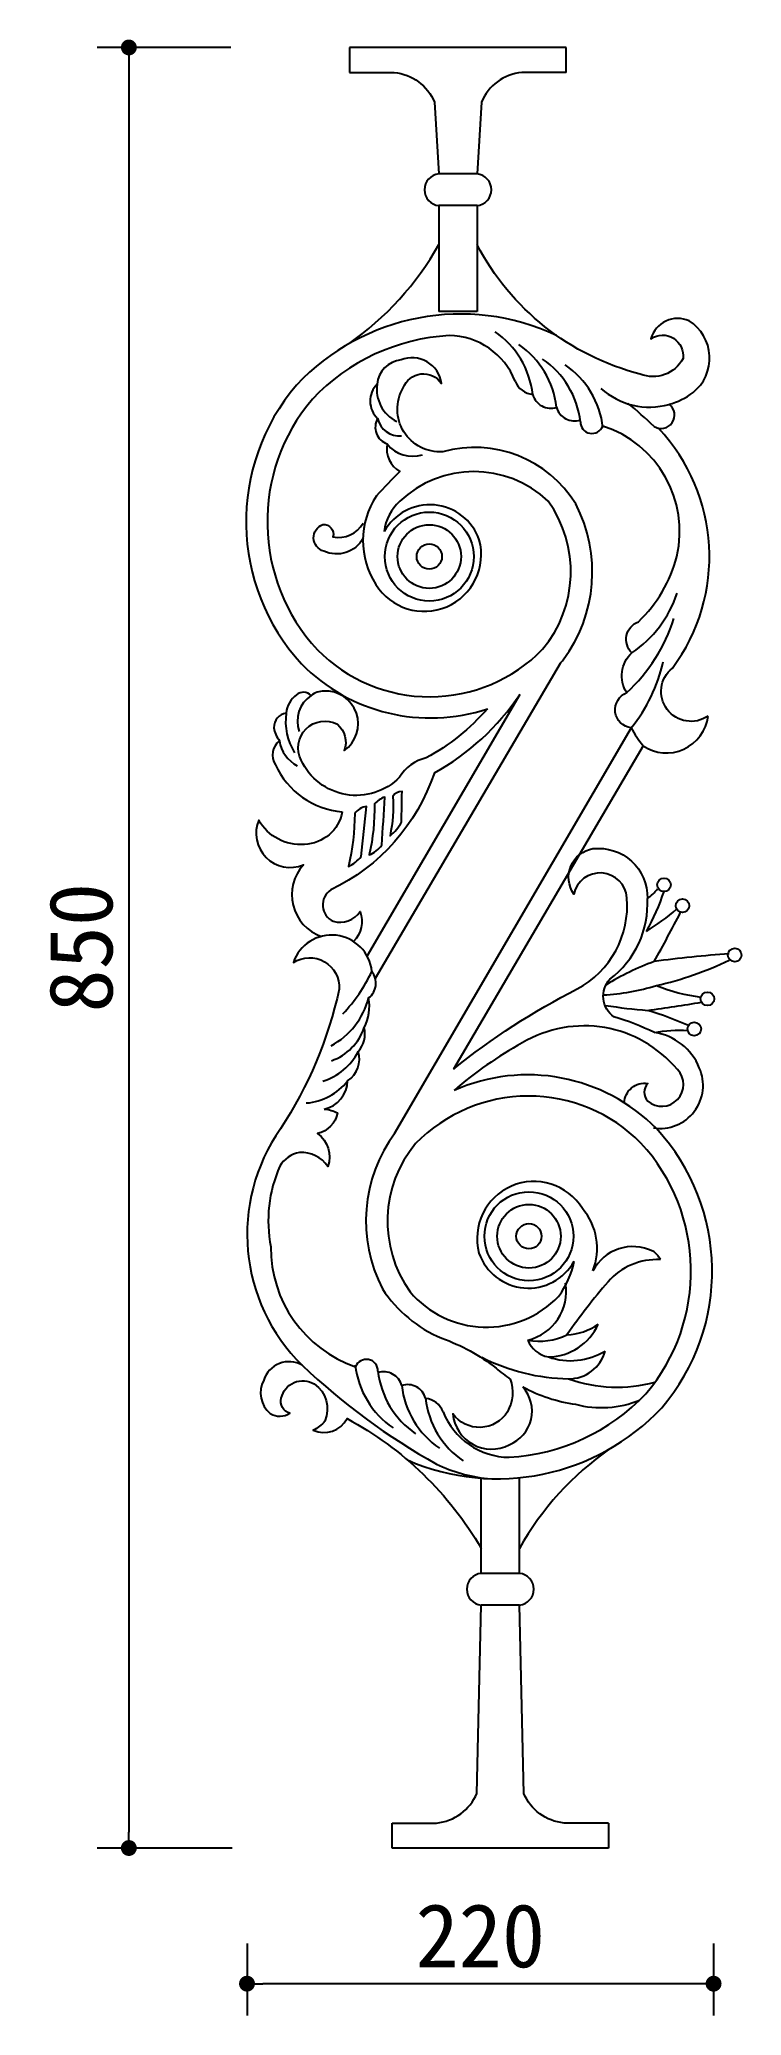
# Model space of a CAD drawing. Extents: x 1424 to 1756, y 110 to 1042.
import ezdxf

# ---------------------------------------------------------------- set-up
doc = ezdxf.new("R2010")
doc.units = 0
doc.header["$LTSCALE"] = 0.85
doc.header["$MEASUREMENT"] = 0
doc.header["$PDMODE"] = 3
doc.header["$PDSIZE"] = 15
doc.layers.get('0').update_dxf_attribs({"color": 3, "linetype": 'CONTINUOUS'})
doc.layers.get('DEFPOINTS').update_dxf_attribs({"linetype": 'CONTINUOUS'})
doc.layers.add('3', color=3, linetype='CONTINUOUS')
doc.layers.add('4', color=4, linetype='CONTINUOUS')
doc.styles.add('HZ', font='')
doc.styles.get("Standard").update_dxf_attribs({"font": 'ISOCP'})
doc.styles.get('HZ').set_extended_font_data('仿宋_GB2312')
doc.dimstyles.new('ISO-25_WS', dxfattribs={"dimscale": 10, "dimtxt": 2.5, "dimasz": 2.5, "dimexe": 1.25, "dimexo": 0.625, "dimtad": 1, "dimdec": 4, "dimtxsty": 'STANDARD', "dimcen": 2.5, "dimazin": 3, "dimtfac": 1, "dimtdec": 4, "dimtmove": 0, "dimatfit": 3, "dimtolj": 1, "dimtzin": 0})

# ---------------------------------------------------------------- blocks, each defined once
blk = doc.blocks.new('_DOT')
at = {"color": 0, "linetype": 'BYBLOCK'}
blk.add_line((-0.5, 0), (-1, 0), dxfattribs=at)
at = {"color": 0, "linetype": 'BYBLOCK', "const_width": 0.5}
blk.add_lwpolyline([(-0.25, 0, 1), (0.25, 0, 1)], format="xyb", close=True, dxfattribs=at)
blk = doc.blocks.new('*D2')
at = {"color": 0, "linetype": 'BYBLOCK'}
for p, q in [((39582.72, -37074.99), (39519.58, -37074.99)), ((39534.58, -37082.49), (39534.58, -37917.49)), ((39583.31, -37924.99), (39519.58, -37924.99))]:
    blk.add_line(p, q, dxfattribs=at)
at = {"layer": 'DEFPOINTS', "color": 0, "linetype": 'BYBLOCK'}
for p in [(39597.72, -37074.99), (39534.58, -37924.99), (39598.31, -37924.99)]:
    blk.add_point(p, dxfattribs=at)
at = {"color": 0, "linetype": 'BYBLOCK', "xscale": 7.5, "yscale": 7.5, "zscale": 7.5}
for p, rotation in [((39534.58, -37074.99), 90), ((39534.58, -37924.99), 270)]:
    blk.add_blockref('_DOT', p, dxfattribs=dict(at, rotation=rotation))
at = {"color": 0, "linetype": 'BYBLOCK', "insert": (39512.08, -37499.99), "char_height": 30, "attachment_point": 5, "rotation": 90, "style": 'HZ'}
blk.add_mtext('\\A1;850', dxfattribs=at)
blk = doc.blocks.new('DOT')
at = {"color": 0, "linetype": 'BYBLOCK'}
blk.add_line((-0.35, 0), (-1, 0), dxfattribs=at)
at = {"color": 0, "linetype": 'BYBLOCK', "const_width": 0.35}
blk.add_lwpolyline([(-0.175, 0, 1), (0.175, 0, 1)], format="xyb", close=True, dxfattribs=at)
blk = doc.blocks.new('*D3')
at = {"color": 0, "linetype": 'BYBLOCK'}
for p, q in [((39590.36, -37970.14), (39590.36, -38004.04)), ((39810.63, -37970.14), (39810.63, -38004.04)), ((39803.13, -37989.04), (39597.86, -37989.04))]:
    blk.add_line(p, q, dxfattribs=at)
at = {"layer": 'DEFPOINTS', "color": 0, "linetype": 'BYBLOCK'}
for p in [(39590.36, -37955.14), (39810.63, -37955.14), (39590.36, -37989.04)]:
    blk.add_point(p, dxfattribs=at)
at = {"color": 0, "linetype": 'BYBLOCK', "xscale": 7.5, "yscale": 7.5, "zscale": 7.5, "rotation": 180}
blk.add_blockref('_DOT', (39590.36, -37989.04), dxfattribs=at)
at = {"color": 0, "linetype": 'BYBLOCK', "xscale": 7.5, "yscale": 7.5, "zscale": 7.5}
blk.add_blockref('_DOT', (39810.63, -37989.04), dxfattribs=at)
at = {"color": 0, "linetype": 'BYBLOCK', "insert": (39700.49, -37966.54), "char_height": 30, "attachment_point": 5, "style": 'HZ'}
blk.add_mtext('\\A1;220', dxfattribs=at)

msp = doc.modelspace()

# ---------------------------------------------------------------- linework, layer by layer
at = {"layer": '3'}
for points in [[(1585.86, 662.1, 0.001805), (1587.23, 684.84, 0.105258), (1582.36, 681.67, -0.057596), (1579.93, 657.5, 0.125613)], [(1595.13, 673.03, 0.002864), (1595.38, 687.39, 0.26573), (1591, 685.14, -0.075257), (1589.71, 666.59, 0.111949)], [(1576.08, 656.8, 0.001732), (1578.67, 680.4, 0.214169), (1573.07, 677, -0.055664), (1570.06, 652.04, 0.122846)]]:
    msp.add_lwpolyline(points, format="xyb", close=True, dxfattribs=at)
for points in [[(1714.52, 573.63, 0.042889), (1695.45, 581.06, -0.451967), (1693.53, 598.84, 0.249831), (1711.22, 637.01)], [(1548.24, 416.59, 0.062261), (1611.68, 369.9, 0.08643), (1635.75, 363.11, 0.08643)]]:
    msp.add_lwpolyline(points, format="xyb", dxfattribs=at)
for centre, radius in [((1608.27, 798.36), 21), ((1608.27, 798.36), 15), ((1608.27, 798.36), 5.96), ((1655.31, 477.49), 21), ((1655.31, 477.49), 15), ((1655.31, 477.49), 5.96)]:
    msp.add_circle(centre, radius, dxfattribs=at)
for centre, radius, start, end in [((1615.91, 870.23), 41.44, 6.42278, 55.65986), ((1627.15, 864.19), 41.44, 6.42278, 55.65986), ((1638.39, 857.36), 41.44, 6.42278, 55.65986), ((1649.06, 854.58), 41.44, 6.42278, 55.65986), ((1600.53, 877.42), 17.1, 172.29194, 243.59204), ((1712.17, 902.88), 33.96, 227.7052, 285.88952), ((1573.12, 712.54), 204.04, 46.18597, 50.79717), ((1594.3, 865.96), 10.7, 192.65034, 274.81945), ((1600.28, 860.77), 15.08, 217.90194, 288.41873), ((1674.31, 797.42), 53.44, 303.59037, 342.2612), ((1646.16, 793.94), 81.47, 312.75016, 342.25697), ((1644.89, 764.99), 75.53, 321.0321, 347.54938), ((1560.66, 720.6), 14.69, 123.95155, 199.36466), ((1568.21, 720.44), 27.79, 171.57786, 212.07916), ((1553.62, 714), 16.32, 189.10282, 241.91968), ((1752.51, 743.53), 55.4, 208.03872, 218.50685), ((1757.51, 489.52), 125.29, 110.09233, 121.71469), ((1509.81, 636.5), 79.02, 316.87453, 334.50037), ((1544.8, 599.08), 35.99, 298.40869, 345.38768), ((1685.09, 693.89), 102.6, 273.0118, 287.2221), ((1729.37, 822.36), 238.91, 260.87166, 265.70762), ((1554, 583.74), 24.73, 289.06281, 341.67953), ((1549.13, 578.15), 28.9, 287.93753, 332.21872), ((1548.32, 567.26), 26.92, 274.0082, 322.62461), ((1649.45, 451.31), 23.43, 283.1429, 9.87246), ((1660.34, 456.87), 28.91, 258.90213, 296.51794), ((1675.73, 504.92), 94.73, 243.18583, 268.98622), ((1666.68, 433.1), 12.76, 201.13688, 260.14647), ((1614.52, 421.26), 41.44, 186.42278, 235.65986), ((1625.19, 418.49), 41.44, 186.42278, 235.65986), ((1636.43, 411.65), 41.44, 186.42278, 235.65986), ((1647.67, 405.62), 41.44, 186.42278, 235.65986)]:
    msp.add_arc(centre, radius, start, end, dxfattribs=at)
at = {"layer": '4'}
for p, q in [((1672.92, 1038.69), (1570.66, 1038.69)), ((1570.66, 1038.69), (1570.66, 1026.89)), ((1672.92, 1026.89), (1672.92, 1038.69)), ((1630.79, 979.03), (1612.79, 979.03)), ((1630.79, 964.03), (1612.79, 964.03)), ((1612.79, 964.03), (1612.79, 914.03)), ((1630.79, 964.03), (1630.79, 914.03)), ((1630.79, 914.03), (1612.79, 914.03)), ((1670, 747.95), (1582.77, 599.23)), ((1650.93, 733.25), (1578.87, 609.82)), ((1703.61, 717.49), (1591.71, 525.81)), ((1709.16, 709.04), (1619.61, 556.35)), ((1632.79, 318.36), (1632.79, 363.28)), ((1650.79, 318.36), (1650.79, 363.51)), ((1650.79, 318.36), (1632.79, 318.36)), ((1650.79, 303.36), (1632.79, 303.36)), ((1590.66, 188.69), (1590.66, 200.49)), ((1692.92, 200.49), (1692.92, 188.69)), ((1692.92, 188.69), (1590.66, 188.69))]:
    msp.add_line(p, q, dxfattribs=at)
for points in [[(1570.66, 1026.89), (1591.71, 1026.89, -0.273026), (1610.71, 1012.89), (1612.79, 979.03)], [(1672.92, 1026.89), (1651.87, 1026.89, 0.273026), (1632.87, 1012.89), (1630.79, 979.03)], [(1721.47, 870.23, 0.098003), (1732.78, 875.8, 0.516327), (1730.92, 909.63, 0.458839), (1712.91, 901.21, -0.646004), (1728.05, 891.84, -0.383568), (1707.85, 884.48, -0.212867), (1630.79, 945.7)], [(1668.31, 902.76, 0.324359), (1545.6, 879.35, 0.379643), (1547.97, 747.67, 0.285708), (1635.66, 726.48, 0.285708)], [(1617.6, 902.69, 0.191292), (1553.06, 872.68, 0.379311), (1555.41, 754.36, 0.419367), (1661.77, 754.58, 0.341571), (1664.39, 824.56, 0.398772), (1594.29, 824.44, 0.181626), (1586.96, 810.19)], [(1670, 747.95, 0.006437), (1671.51, 749.55, 0.286217), (1677.4, 823.22, 0.334053), (1614.63, 847.83, -0.601175), (1595.93, 878, -0.608535), (1614.01, 880.1, 0.486001), (1594.95, 891.2, 0.365234), (1583.59, 879.71, 0.421899), (1583.86, 863.61, 0.46682), (1588.38, 851.51, 0.326974), (1594.42, 838.53, 0.014981), (1583.3, 826.96, 0.298268), (1583.05, 785.19, 0.862503), (1631.85, 806.3, 0.645993), (1586.96, 810.19)], [(1703.61, 717.49, -0.775294), (1701.46, 734.12, -0.362025), (1703.88, 752.91, -0.546234), (1707, 767.6, 0.139613), (1725.12, 798.44, 0.391225), (1690.14, 859.99, 0.350211)], [(1739.87, 723.06, -0.966299), (1723.03, 745.68, 0.363398), (1716.54, 858.91, 0.363398)], [(1577.05, 807.01, -0.394702), (1558.41, 800.92, -0.726219), (1558.03, 813.5, -0.541696), (1562.76, 807.62, 0.317264), (1577.08, 814.07)], [(1635.66, 726.48, -0.086866), (1606.79, 703.3, 0.211226), (1594.24, 694.18, -0.52308), (1547.76, 702.18, -0.73077), (1564.85, 719.25, -0.31239), (1568.14, 706.77, 0.749306), (1558.44, 734.89, 0.146428), (1552.46, 732.79, 0.385234), (1545.56, 733.11, 0.208254), (1540.71, 724.51, 0.373362), (1534.88, 717.54, 0.122117), (1537.51, 711.41, 0.386038), (1535.59, 700.09, 0.270549), (1567.2, 677.85)], [(1610.65, 696.29, -0.203557), (1561.78, 640.99, 0.592812), (1562.92, 626.17, 0.322744), (1575.59, 630.86, -0.290229), (1572.53, 616.63, -0.360108)], [(1567.2, 677.85, -0.348861), (1549.29, 662.5, -0.295383), (1527.76, 673.94, 0.674172), (1548.83, 652.89, 0.529267), (1557.15, 619, 0.36983)], [(1619.61, 556.35, -0.052094), (1678.1, 594.23, 0.298691), (1701.55, 637.31, 0.862086), (1676.5, 639.06, -0.550909), (1685.53, 660.47, -0.454298), (1711.22, 637.01)], [(1558.67, 537.5, 0.346428), (1569.71, 550.92, 0.33896), (1574.7, 564.68, 0.252083), (1577.48, 575.96, 0.168686), (1579.62, 590, 0.420101), (1581.13, 602.48, 0.810094), (1544.08, 606.66, -0.618836), (1565.72, 594.13, -0.090471), (1537.97, 528.17, 0.366783), (1548.24, 416.59, 0.478732), (1530.07, 409.58, 0.353622), (1533.21, 393.81, 0.282637), (1542.48, 393.96, -0.420463), (1538.4, 401.09, -0.513105), (1553.94, 407.79, -0.356075), (1558.98, 390.27, -0.099253), (1553.48, 385.92, 0.399978), (1569.43, 391.44, -0.137687), (1632.79, 330.15)], [(1700.33, 540.5, -0.452858), (1711.36, 549.59, 0.387648), (1711.36, 541.31, 0.953564), (1725.39, 556.15, 0.36947), (1652.07, 568.73, 0.054047), (1619.93, 546.26)], [(1714.12, 528.61, 0.593703), (1735.73, 557.01, 0.268269), (1714.52, 573.63, -0.059488), (1730.24, 574.67)], [(1645.98, 373.16, 0.191292), (1710.52, 403.16, 0.379311), (1708.17, 521.49, 0.419367), (1601.81, 521.27, 0.341571), (1599.19, 451.29, 0.444939), (1669.29, 449.1, 0.110024), (1676.62, 465.66)], [(1558.67, 537.5, -0.097243), (1564.94, 535.77, -0.295515), (1555.54, 526.01, -0.332625), (1560.41, 510.46, 0.257119), (1546.97, 517.05, 0.215739), (1537.72, 510.56, 0.154793), (1533.44, 472.52, 0.322036), (1573.44, 415.86)], [(1592.07, 526.3, 0.286217), (1586.18, 452.62, 0.14806), (1614.11, 429.33, -0.086398), (1639.84, 415.15, 0.028882), (1646.47, 410.06, 0.028882)], [(1673.25, 431, 0.153774), (1687.98, 436.05)], [(1646.47, 410.06, -0.2207), (1645.12, 394.62, -0.531856), (1619.4, 393.6, 0.530911), (1645.93, 379.02, 0.517939), (1652.47, 406.39, 0.517939)], [(1652.47, 406.39, 0.091167), (1677.33, 398.2, 0.165697), (1707.56, 400.17)], [(1590.66, 200.49), (1611.71, 200.49, 0.273026), (1630.71, 214.49), (1632.79, 303.36)], [(1692.92, 200.49), (1671.87, 200.49, -0.273026), (1652.87, 214.49), (1650.79, 303.36)]]:
    msp.add_lwpolyline(points, format="xyb", dxfattribs=at)
for centre in [(1719.07, 643.4), (1727.81, 633.55), (1752.44, 610.25), (1739.57, 589.58), (1733.37, 575.36)]:
    msp.add_circle(centre, 3.21, dxfattribs=at)
for centre, radius, start, end in [((1613.53, 971.53), 7.54, 95.63359, 264.36641), ((1630.05, 971.53), 7.54, 275.63359, 84.36641), ((1488.71, 1015.49), 142.36, 304.92006, 330.64294), ((1617.29, 868.86), 33.83, 21.40411, 89.4905), ((1658.17, 884.88), 10.08, 201.40411, 263.85041), ((1665.58, 877.2), 8.81, 195.38404, 288.15301), ((1676.82, 871.17), 8.81, 195.38404, 288.15301), ((1717.75, 865.12), 6.32, 237.79495, 53.93087), ((1685.03, 861.92), 5.46, 179.16919, 339.33167), ((1555.01, 797.35), 115.37, 298.83247, 326.24516), ((1720.22, 725.44), 19.79, 236.00816, 353.09729), ((1625.22, 670.59), 98.65, 330.09921, 342.10908), ((1702.47, 651.15), 16.63, 301.76206, 324.34753), ((1650.05, 718.96), 114.88, 301.8862, 310.74917), ((1022.29, 992.96), 792.42, 330.86696, 332.77657), ((1792.76, 25.12), 587.3, 94.18962, 97.661), ((1682.7, 745.07), 152.73, 282.38489, 296.079), ((1588.79, 1463.18), 887.59, 277.94587, 279.59739), ((1746.84, 672.84), 83.1, 247.81695, 262.83146), ((1641.31, 366.01), 229.12, 67.0365, 72.1652), ((1654.74, 468.31), 85.38, 44.52647, 114.02844), ((1642.58, 461), 99.23, 319.45343, 42.60913), ((1657.69, 476.48), 26.88, 31.83606, 194.94755), ((1658.32, 471.76), 29.15, 338.56319, 40.39072), ((1655.05, 477.73), 24.72, 199.33341, 330.7821), ((1704.41, 451.25), 21.36, 63.94696, 152.50589), ((1715.71, 436.01), 30.49, 86.92801, 139.16772), ((1709.26, 462.8), 8.88, 24.3492, 59.33257), ((1923.28, 256.64), 304.83, 139.16772, 145.11053), ((1664.06, 446.71), 26.19, 270.95569, 335.96997), ((1674.95, 450.49), 31.73, 250.76977, 300.9901), ((1674.1, 428.04), 17.84, 269.87318, 344.53178), ((1578.55, 413.93), 5.46, 359.16919, 159.33167), ((1586.76, 404.68), 8.81, 15.38404, 108.15301), ((1598, 398.65), 8.81, 15.38404, 108.15301), ((1696.95, 474.26), 68.02, 250.33194, 285.22004), ((1640.48, 469.42), 106.41, 246.43636, 316.74488), ((1605.41, 390.96), 10.08, 21.40411, 83.85041), ((1646.29, 406.99), 33.83, 201.40411, 269.4905), ((1774.87, 260.36), 142.36, 124.92006, 150.64294), ((1633.53, 310.86), 7.54, 95.63359, 264.36641), ((1650.05, 310.86), 7.54, 275.63359, 84.36641)]:
    msp.add_arc(centre, radius, start, end, dxfattribs=at)

# ---------------------------------------------------------------- dimensions: what is measured, and where the dimension line sits
at = {"layer": '3'}
dim = msp.add_linear_dim(base=(1466.42, 188.69), p1=(1529.56, 1038.69), p2=(1530.16, 188.69), angle=90, dimstyle='ISO-25_WS', override={"dimscale": 15, "dimtxt": 2, "dimasz": 0.5, "dimexe": 1, "dimexo": 1, "dimgap": 0.5, "dimdec": 0, "dimzin": 0, "dimtxsty": 'HZ', "dimblk": 'DOT', "dimblk1": 'DOT', "dimblk2": 'DOT', "dimsah": 1, "dimcen": 0, "dimtfac": 0.5, "dimtdec": 0, "dimtix": 1, "dimtofl": 0}, dxfattribs=at)
dim.commit()
dim.dimension.update_dxf_attribs({"geometry": '*D2', "text_midpoint": (1443.92, 613.69), "insert": (-38068.16, 38113.69)})
dim = msp.add_linear_dim(base=(1522.2, 124.64), p1=(1742.47, 158.55), p2=(1522.2, 158.55), dimstyle='ISO-25_WS', override={"dimscale": 15, "dimtxt": 2, "dimasz": 0.5, "dimexe": 1, "dimexo": 1, "dimgap": 0.5, "dimdec": 0, "dimzin": 0, "dimtxsty": 'HZ', "dimblk": 'DOT', "dimblk1": 'DOT', "dimblk2": 'DOT', "dimsah": 1, "dimcen": 0, "dimtfac": 0.5, "dimtdec": 0, "dimtix": 1, "dimtofl": 0}, dxfattribs=at)
dim.commit()
dim.dimension.update_dxf_attribs({"geometry": '*D3', "text_midpoint": (1632.33, 147.14), "insert": (-38068.16, 38113.69)})

doc.saveas('drawing.dxf')
